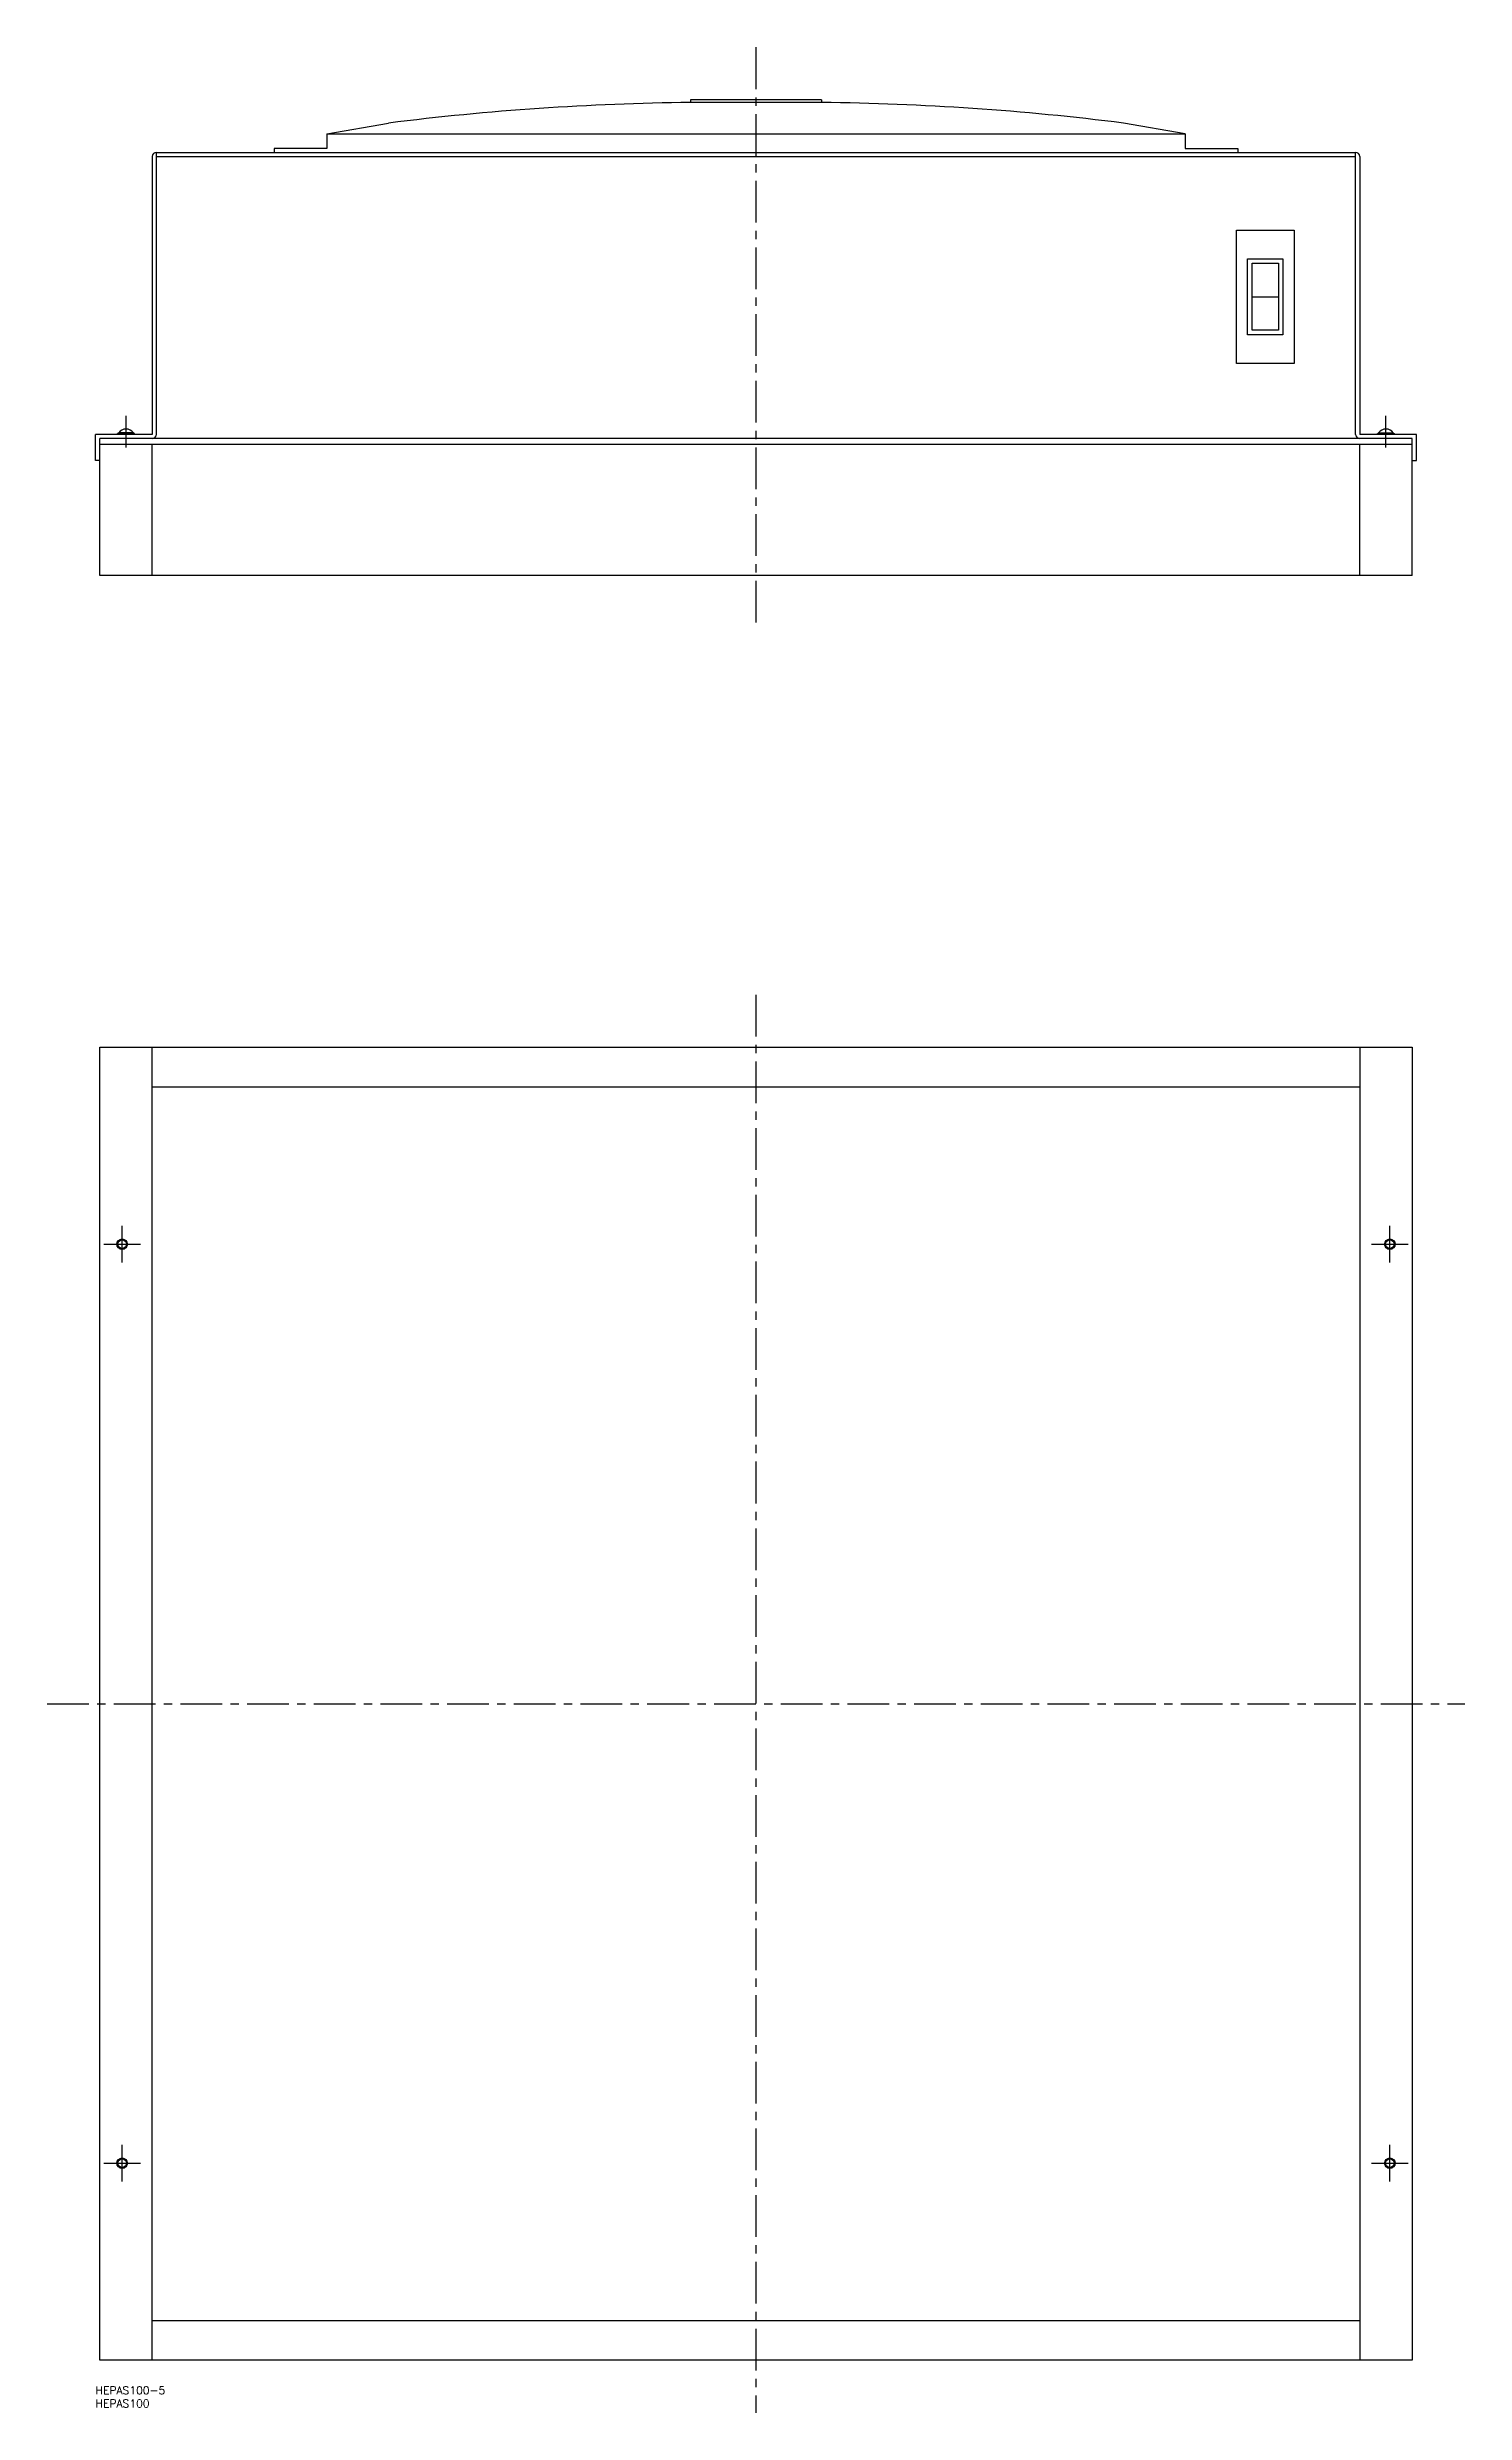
# Model space of a CAD drawing. Extents: x -18 to 522, y -10 to 1666.
# Drawn here: x -18 to 522, y -10 to 891 of the extents above; entities that cross this region are included whole.
import ezdxf

# ---------------------------------------------------------------- set-up
doc = ezdxf.new("R2010")
doc.units = 0
doc.header["$LTSCALE"] = 0.5
doc.linetypes.add('CENTER', pattern=[50.8, 31.75, -6.35, 6.35, -6.35])
for name, color, linetype in [('MSM_CENTER', 1, 'CENTER'), ('MSM_CONTINUOUS', 7, 'CONTINUOUS'), ('MSM_NARROW', 5, 'CONTINUOUS')]:
    doc.layers.add(name, color=color, linetype=linetype)
doc.styles.get("Standard").update_dxf_attribs({"font": 'txt.shx', "height": 3, "bigfont": 'bigfont.shx'})

# ---------------------------------------------------------------- blocks, each defined once
blk = doc.blocks.new('*U3')
at = {"layer": 'MSM_CONTINUOUS'}
blk.add_text('HEPAS100-5', height=3, dxfattribs=at).set_placement((0, -3))
blk = doc.blocks.new('*U4')
at = {"layer": 'MSM_CONTINUOUS'}
blk.add_text('HEPAS100', height=3, dxfattribs=at).set_placement((0, -8))

msp = doc.modelspace()

# ---------------------------------------------------------------- linework, layer by layer
at = {"layer": 'MSM_CENTER'}
for p, q in [((251.6, 890.85), (251.6, 669.65)), ((11.6, 738.45), (11.6, 750.46)), ((491.6, 738.45), (491.6, 750.46)), ((251.6, 530), (251.6, -10)), ((10.1, 428), (10.1, 442)), ((493.1, 428), (493.1, 442)), ((3.1, 435), (17.1, 435)), ((486.1, 435), (500.1, 435)), ((-18.4, 260), (521.6, 260)), ((10.1, 78), (10.1, 92)), ((493.1, 78), (493.1, 92)), ((3.1, 85), (17.1, 85)), ((486.1, 85), (500.1, 85))]:
    msp.add_line(p, q, dxfattribs=at)
at = {"layer": 'MSM_CONTINUOUS'}
for p, q in [((276.6, 870.85), (226.6, 870.85)), ((226.6, 870.85), (226.6, 869.85)), ((276.61, 869.85), (226.6, 869.85)), ((276.6, 870.85), (276.6, 869.85)), ((88.08, 857.85), (111.6, 862)), ((88.08, 857.85), (88.08, 852.35)), ((88.08, 857.85), (415.12, 857.85)), ((415.12, 857.85), (391.6, 862)), ((415.12, 857.85), (415.12, 852.35)), ((21.6, 849.25), (21.6, 743.45)), ((23.2, 743.45), (23.2, 850.85)), ((23.2, 850.85), (480, 850.85)), ((23.2, 849.25), (480, 849.25)), ((68.08, 852.35), (68.08, 850.85)), ((88.08, 852.35), (68.08, 852.35)), ((415.12, 852.35), (435.12, 852.35)), ((435.12, 852.35), (435.12, 850.85)), ((480, 743.45), (480, 850.85)), ((481.6, 849.25), (481.6, 743.45)), ((434.6, 770.45), (434.6, 821.25)), ((434.6, 821.25), (456.6, 821.25)), ((456.6, 821.25), (456.6, 770.45)), ((438.85, 781.35), (438.85, 810.35)), ((438.85, 810.35), (452.35, 810.35)), ((440.6, 783.1), (440.6, 808.6)), ((440.6, 808.6), (450.6, 808.6)), ((450.6, 808.6), (450.6, 783.1)), ((452.35, 810.35), (452.35, 781.35)), ((440.6, 795.85), (450.6, 795.85)), ((452.35, 781.35), (438.85, 781.35)), ((450.6, 783.1), (440.6, 783.1)), ((456.6, 770.45), (434.6, 770.45)), ((21.6, 743.45), (0, 743.45)), ((0, 733.45), (0, 743.45)), ((1.6, 689.65), (1.6, 741.85)), ((501.6, 741.85), (1.6, 741.85)), ((1.6, 739.65), (501.6, 739.65)), ((14.84, 743.76), (8.36, 743.76)), ((8.36, 743.45), (8.36, 743.76)), ((14.49, 744.06), (8.71, 744.06)), ((8.71, 743.76), (8.71, 744.06)), ((14.49, 743.76), (14.49, 744.06)), ((14.84, 743.45), (14.84, 743.76)), ((21.6, 689.65), (21.6, 739.65)), ((503.2, 743.45), (481.6, 743.45)), ((481.6, 689.65), (481.6, 739.65)), ((488.36, 743.45), (488.36, 743.76)), ((488.36, 743.76), (494.84, 743.76)), ((488.71, 743.76), (488.71, 744.06)), ((488.71, 744.06), (494.49, 744.06)), ((494.49, 743.76), (494.49, 744.06)), ((494.84, 743.45), (494.84, 743.76)), ((501.6, 689.65), (501.6, 741.85)), ((503.2, 733.45), (503.2, 743.45)), ((1.6, 733.45), (0, 733.45)), ((501.6, 733.45), (503.2, 733.45)), ((501.6, 689.65), (1.6, 689.65)), ((1.6, 10), (1.6, 510)), ((1.6, 510), (501.6, 510)), ((21.6, 10), (21.6, 510)), ((481.6, 510), (481.6, 10)), ((501.6, 510), (501.6, 10)), ((21.6, 495), (481.6, 495)), ((481.6, 25), (21.6, 25)), ((501.6, 10), (1.6, 10))]:
    msp.add_line(p, q, dxfattribs=at)
for centre in [(10.1, 435), (493.1, 435), (10.1, 85), (493.1, 85)]:
    msp.add_circle(centre, 1.62, dxfattribs=at)
for centre, radius, start, end in [((238.19, -145.73), 1015.65, 90.65355, 97.15964), ((265.02, -145.73), 1015.65, 82.84036, 89.34645), ((23.2, 849.25), 1.6, 90, 180), ((480, 849.25), 1.6, 0, 90), ((11.6, 741.96), 3.5, 36.87035, 143.12965), ((21.6, 743.45), 1.6, 270, 0), ((481.6, 743.45), 1.6, 180, 270), ((491.6, 741.96), 3.5, 36.87035, 143.12965)]:
    msp.add_arc(centre, radius, start, end, dxfattribs=at)
at = {"layer": 'MSM_NARROW'}
for centre in [(10.1, 435), (493.1, 435), (10.1, 85), (493.1, 85)]:
    msp.add_circle(centre, 2, dxfattribs=at)

# ---------------------------------------------------------------- block references
at = {"layer": 'MSM_CONTINUOUS'}
for name in ['*U3', '*U4']:
    msp.add_blockref(name, (0, 0), dxfattribs=at)

doc.saveas('drawing.dxf')
